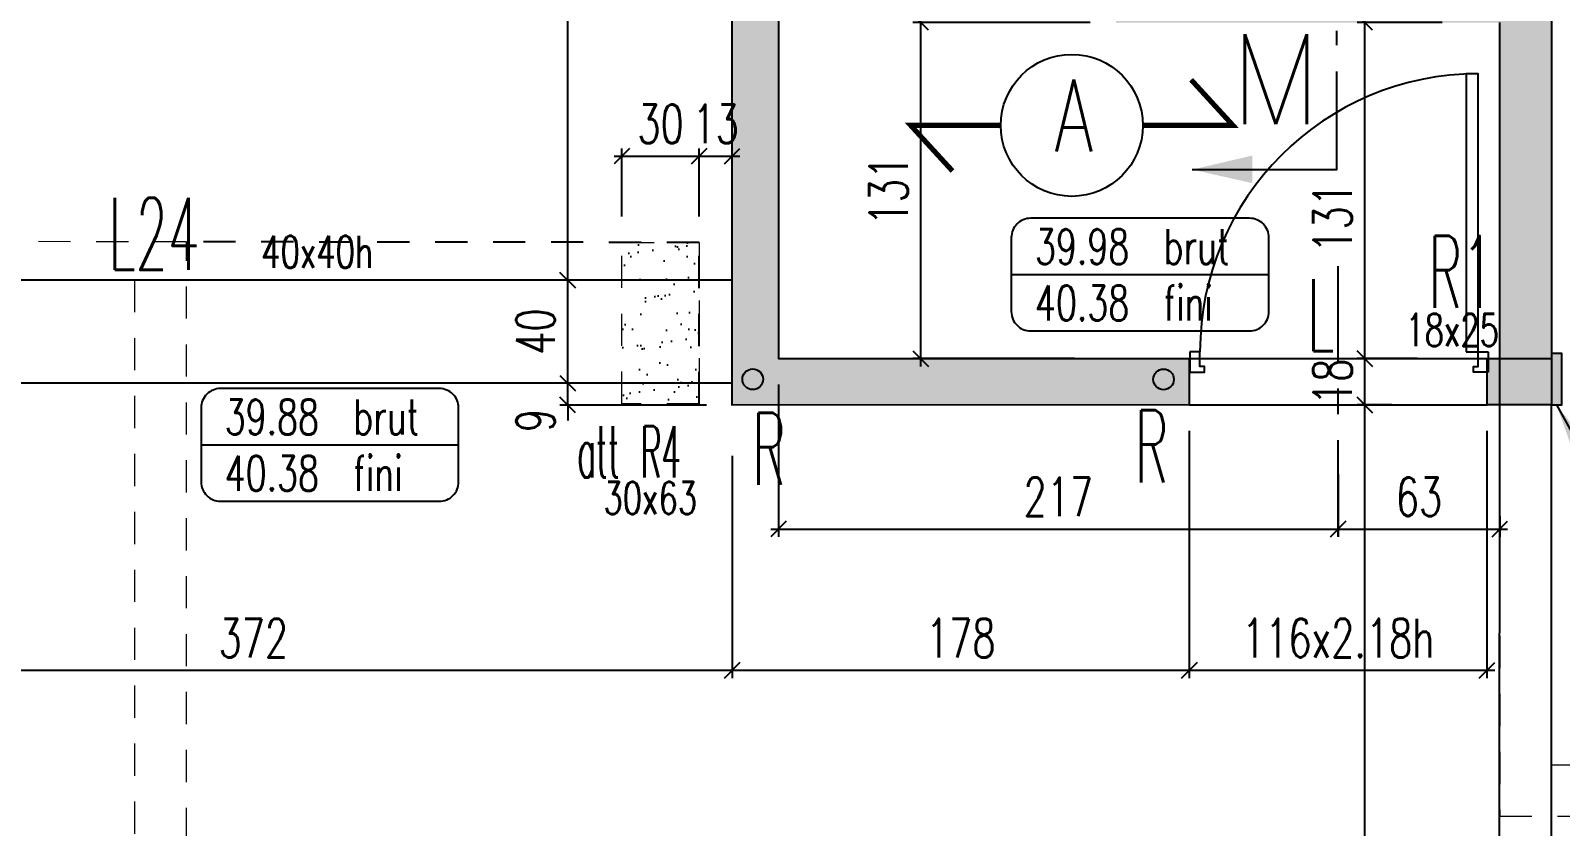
# Model space of a CAD drawing. Extents: x 308 to 437, y -199 to -146.
# Drawn here: x 398.06 to 404, y -173.26 to -170.17 of the extents above; entities that cross this region are included whole.
import ezdxf
from ezdxf.enums import TextEntityAlignment as Align

# ---------------------------------------------------------------- set-up
doc = ezdxf.new("R2010")
doc.units = 0
doc.header["$LTSCALE"] = 0.5
doc.header["$MEASUREMENT"] = 0
for name, pattern in [('AXES2', [1.125, 0.75, -0.125, 0.125, -0.125]), ('CACHE', [0.375, 0.25, -0.125]), ('DISCONTINU2', [0.375, 0.25, -0.125])]:
    doc.linetypes.add(name, pattern=pattern)
doc.layers.get('0').update_dxf_attribs({"linetype": 'CONTINUOUS'})
doc.layers.get('DEFPOINTS').update_dxf_attribs({"linetype": 'CONTINUOUS'})
for name, color, linetype in [('1_AJSA_vue2', 13, 'CONTINUOUS'), ('AXES', 6, 'AXES2'), ('COTATION', 7, 'CONTINUOUS'), ('HABILLAGE', 7, 'CONTINUOUS'), ('MURS', 3, 'CONTINUOUS'), ('PLANCHER', 7, 'CONTINUOUS'), ('POCHAGE', 254, 'CONTINUOUS'), ('POTEAUX', 1, 'CONTINUOUS'), ('POUTRES', 2, 'CONTINUOUS'), ('RAID', 1, 'CONTINUOUS'), ('RDC', 7, 'DISCONTINU2'), ('REP-COUPES', 5, 'CONTINUOUS'), ('REPERAGE', 4, 'CONTINUOUS'), ('REPERE-POUT', 4, 'CONTINUOUS'), ('REPERE-RAID', 4, 'CONTINUOUS')]:
    doc.layers.add(name, color=color, linetype=linetype)
doc.styles.add('ROMANS8', font='romans.shx', dxfattribs={"width": 0.7})
doc.styles.get("Standard").update_dxf_attribs({"font": 'txt.shx'})
doc.dimstyles.new('COT50 cm', dxfattribs={"dimtxt": 0.15, "dimasz": 0.06, "dimexe": 0.03, "dimexo": 0.1, "dimgap": 0.05, "dimtad": 1, "dimdec": 0, "dimlfac": 100, "dimzin": 0, "dimdsep": 46, "dimtxsty": 'ROMANS8', "dimblk1": 'OBLIQUE', "dimblk2": 'OBLIQUE', "dimsah": 1, "dimcen": 0.03, "dimdle": 0.03, "dimclrt": 1, "dimadec": 0, "dimazin": 0, "dimtfac": 1, "dimtdec": 0, "dimtmove": 0, "dimatfit": 3, "dimfxl": 0, "dimtolj": 1, "dimtzin": 0, "dimlwd": -1, "dimlwe": -1, "dimarcsym": 0})
pattern_1 = [(37.5, (-513.79323, 160.44126), (-0.004409535, 0.134877664), [0, -0.1064, 0, -0.119, 0, -0.11375]), (7.5, (-513.79323, 160.44126), (0.12388437, 0.197550225), [0, -0.0574, 0, -0.0959, 0, -0.03675]), (327.5, (-513.87933, 160.44126), (0.21798993, 0.000396134), [0, -0.035, 0, -0.126, 0, -0.1645]), (317.5, (-513.87933, 160.44126), (0.21042886, 0.06143729), [0, -0.0175, 0, -0.0826, 0, -0.0945])]

# ---------------------------------------------------------------- blocks, each defined once
blk = doc.blocks.new('139')
at = {"layer": 'HABILLAGE', "color": 7}
blk.add_line((-0.6648, 0), (0.6648, 0), dxfattribs=at)
at = {"layer": 'HABILLAGE'}
blk.add_lwpolyline([(-0.5648, -0.291), (0.5648, -0.291, 0.414214), (0.6648, -0.191), (0.6648, 0.191, 0.414214), (0.5648, 0.291), (-0.5648, 0.291, 0.414214), (-0.6648, 0.191), (-0.6648, -0.191, 0.414214)], format="xyb", close=True, dxfattribs=at)
at = {"layer": 'HABILLAGE', "color": 1, "width": 0.7}
for s, p in [('brut', (0.1215, 0.054)), ('fini', (0.1215, -0.237))]:
    blk.add_text(s, height=0.18, dxfattribs=at).set_placement(p)
for tag, p in [('NIVBRUT', (-0.5425, 0.054)), ('NIVFINI', (-0.5425, -0.237))]:
    blk.add_attdef(tag, p, '', height=0.18, dxfattribs=at)
blk = doc.blocks.new('_Oblique')
at = {"layer": 'COTATION', "color": 0, "lineweight": -2}
blk.add_line((-0.5, -0.5), (0.5, 0.5), dxfattribs=at)
blk = doc.blocks.new('*D1186')
at = {"layer": 'COTATION', "color": 0, "transparency": 16777216}
for p, q in [((400.1499, -171.5412), (400.1499, -171.4812)), ((400.6886, -171.5412), (400.1199, -171.5412)), ((400.1499, -171.6264), (400.1499, -171.5412)), ((400.6886, -171.6264), (400.1199, -171.6264)), ((400.1499, -171.6264), (400.1499, -171.6864))]:
    blk.add_line(p, q, dxfattribs=at)
at = {"layer": 'DEFPOINTS', "color": 0, "transparency": 16777216}
for p in [(400.1499, -171.5412), (400.7886, -171.5412), (400.7886, -171.6264)]:
    blk.add_point(p, dxfattribs=at)
at = {"layer": 'COTATION', "color": 0, "transparency": 16777216, "xscale": 0.06, "yscale": 0.06, "zscale": 0.06}
for p, rotation in [((400.1499, -171.5412), 270), ((400.1499, -171.6264), 90)]:
    blk.add_blockref('_Oblique', p, dxfattribs=dict(at, rotation=rotation))
at = {"layer": 'COTATION', "color": 1, "transparency": 16777216, "insert": (400.0249, -171.6864), "char_height": 0.15, "attachment_point": 5, "rotation": 90, "style": 'ROMANS8'}
blk.add_mtext('\\A1;9', dxfattribs=at)
blk = doc.blocks.new('*D1187')
at = {"layer": 'COTATION', "color": 0, "transparency": 16777216}
for p, q in [((400.1499, -171.1412), (400.1199, -171.1412)), ((400.1499, -171.5712), (400.1499, -171.1112)), ((400.6886, -171.5412), (400.1199, -171.5412))]:
    blk.add_line(p, q, dxfattribs=at)
at = {"layer": 'DEFPOINTS', "color": 0, "transparency": 16777216}
for p in [(400.1499, -171.1412), (400.2347, -171.1412), (400.7886, -171.5412)]:
    blk.add_point(p, dxfattribs=at)
at = {"layer": 'COTATION', "color": 0, "transparency": 16777216, "xscale": 0.06, "yscale": 0.06, "zscale": 0.06}
for p, rotation in [((400.1499, -171.1412), 90), ((400.1499, -171.5412), 270)]:
    blk.add_blockref('_Oblique', p, dxfattribs=dict(at, rotation=rotation))
at = {"layer": 'COTATION', "color": 1, "transparency": 16777216, "insert": (400.0249, -171.3412), "char_height": 0.15, "attachment_point": 5, "rotation": 90, "style": 'ROMANS8'}
blk.add_mtext('\\A1;40', dxfattribs=at)
blk = doc.blocks.new('*D1188')
at = {"layer": 'COTATION', "color": 0, "transparency": 16777216}
for p, q in [((400.1499, -171.1712), (400.1499, -167.6266)), ((400.4496, -167.6566), (400.1199, -167.6566)), ((400.1499, -171.1412), (400.1199, -171.1412))]:
    blk.add_line(p, q, dxfattribs=at)
at = {"layer": 'DEFPOINTS', "color": 0, "transparency": 16777216}
for p in [(400.1499, -167.6566), (400.5496, -167.6566), (400.2347, -171.1412)]:
    blk.add_point(p, dxfattribs=at)
at = {"layer": 'COTATION', "color": 0, "transparency": 16777216, "xscale": 0.06, "yscale": 0.06, "zscale": 0.06}
for p, rotation in [((400.1499, -167.6566), 90), ((400.1499, -171.1412), 270)]:
    blk.add_blockref('_Oblique', p, dxfattribs=dict(at, rotation=rotation))
at = {"layer": 'COTATION', "color": 1, "transparency": 16777216, "insert": (400.0249, -169.3989), "char_height": 0.15, "attachment_point": 5, "rotation": 90, "style": 'ROMANS8'}
blk.add_mtext('\\A1;348', dxfattribs=at)
blk = doc.blocks.new('*D1190')
at = {"layer": 'COTATION', "color": 0, "transparency": 16777216}
for p, q in [((401.5207, -171.4763), (401.5207, -170.111)), ((402.1793, -170.141), (401.4907, -170.141)), ((402.1175, -171.4463), (401.4907, -171.4463))]:
    blk.add_line(p, q, dxfattribs=at)
at = {"layer": 'DEFPOINTS', "color": 0, "transparency": 16777216}
for p in [(401.5207, -170.141), (402.2793, -170.141), (402.2175, -171.4463)]:
    blk.add_point(p, dxfattribs=at)
at = {"layer": 'COTATION', "color": 0, "transparency": 16777216, "xscale": 0.06, "yscale": 0.06, "zscale": 0.06}
for p, rotation in [((401.5207, -170.141), 90), ((401.5207, -171.4463), 270)]:
    blk.add_blockref('_Oblique', p, dxfattribs=dict(at, rotation=rotation))
at = {"layer": 'COTATION', "color": 1, "transparency": 16777216, "insert": (401.3957, -170.7936), "char_height": 0.15, "attachment_point": 5, "rotation": 90, "style": 'ROMANS8'}
blk.add_mtext('\\A1;131', dxfattribs=at)
blk = doc.blocks.new('*D1200')
at = {"layer": 'COTATION', "color": 0, "transparency": 16777216}
for p, q in [((403.2449, -176.9095), (403.2449, -171.5962)), ((403.3497, -171.6262), (403.2149, -171.6262)), ((403.6666, -176.8795), (403.2149, -176.8795))]:
    blk.add_line(p, q, dxfattribs=at)
at = {"layer": 'DEFPOINTS', "color": 0, "transparency": 16777216}
for p in [(403.2449, -171.6262), (403.4497, -171.6262), (403.7666, -176.8795)]:
    blk.add_point(p, dxfattribs=at)
at = {"layer": 'COTATION', "color": 0, "transparency": 16777216, "xscale": 0.06, "yscale": 0.06, "zscale": 0.06}
for p, rotation in [((403.2449, -171.6262), 90), ((403.2449, -176.8795), 270)]:
    blk.add_blockref('_Oblique', p, dxfattribs=dict(at, rotation=rotation))
at = {"layer": 'COTATION', "color": 1, "transparency": 16777216, "insert": (403.1199, -174.2528), "char_height": 0.15, "attachment_point": 5, "rotation": 90, "style": 'ROMANS8'}
blk.add_mtext('\\A1;525', dxfattribs=at)
blk = doc.blocks.new('*D1201')
at = {"layer": 'COTATION', "color": 0, "transparency": 16777216}
for p, q in [((403.2449, -171.6562), (403.2449, -171.4163)), ((403.4483, -171.4463), (403.2149, -171.4463)), ((403.3497, -171.6262), (403.2149, -171.6262))]:
    blk.add_line(p, q, dxfattribs=at)
at = {"layer": 'DEFPOINTS', "color": 0, "transparency": 16777216}
for p in [(403.2449, -171.4463), (403.5483, -171.4463), (403.4497, -171.6262)]:
    blk.add_point(p, dxfattribs=at)
at = {"layer": 'COTATION', "color": 0, "transparency": 16777216, "xscale": 0.06, "yscale": 0.06, "zscale": 0.06}
for p, rotation in [((403.2449, -171.4463), 90), ((403.2449, -171.6262), 270)]:
    blk.add_blockref('_Oblique', p, dxfattribs=dict(at, rotation=rotation))
at = {"layer": 'COTATION', "color": 1, "transparency": 16777216, "insert": (403.1199, -171.5362), "char_height": 0.15, "attachment_point": 5, "rotation": 90, "style": 'ROMANS8'}
blk.add_mtext('\\A1;18', dxfattribs=at)
blk = doc.blocks.new('*D1202')
at = {"layer": 'COTATION', "color": 0, "transparency": 16777216}
for p, q in [((403.2449, -171.4763), (403.2449, -170.111)), ((403.5455, -170.141), (403.2149, -170.141)), ((403.4483, -171.4463), (403.2149, -171.4463))]:
    blk.add_line(p, q, dxfattribs=at)
at = {"layer": 'DEFPOINTS', "color": 0, "transparency": 16777216}
for p in [(403.2449, -170.141), (403.6455, -170.141), (403.5483, -171.4463)]:
    blk.add_point(p, dxfattribs=at)
at = {"layer": 'COTATION', "color": 0, "transparency": 16777216, "xscale": 0.06, "yscale": 0.06, "zscale": 0.06}
for p, rotation in [((403.2449, -170.141), 90), ((403.2449, -171.4463), 270)]:
    blk.add_blockref('_Oblique', p, dxfattribs=dict(at, rotation=rotation))
at = {"layer": 'COTATION', "color": 1, "transparency": 16777216, "insert": (403.1199, -170.8995), "char_height": 0.15, "attachment_point": 5, "rotation": 90, "style": 'ROMANS8'}
blk.add_mtext('\\A1;131', dxfattribs=at)
blk = doc.blocks.new('*D1316')
at = {"layer": 'COTATION', "color": 0, "transparency": 16777216}
for p, q in [((400.7886, -171.8241), (400.7886, -172.6868)), ((397.0697, -172.2168), (397.0697, -172.6868)), ((397.0397, -172.6568), (400.8186, -172.6568))]:
    blk.add_line(p, q, dxfattribs=at)
at = {"layer": 'DEFPOINTS', "color": 0, "transparency": 16777216}
for p in [(400.7886, -171.7241), (397.0697, -172.1168), (400.7886, -172.6568)]:
    blk.add_point(p, dxfattribs=at)
at = {"layer": 'COTATION', "color": 0, "transparency": 16777216, "xscale": 0.06, "yscale": 0.06, "zscale": 0.06, "rotation": 180}
blk.add_blockref('_Oblique', (397.0697, -172.6568), dxfattribs=at)
at = {"layer": 'COTATION', "color": 0, "transparency": 16777216, "xscale": 0.06, "yscale": 0.06, "zscale": 0.06}
blk.add_blockref('_Oblique', (400.7886, -172.6568), dxfattribs=at)
at = {"layer": 'COTATION', "color": 1, "transparency": 16777216, "insert": (398.9291, -172.5318), "char_height": 0.15, "attachment_point": 5, "style": 'ROMANS8'}
blk.add_mtext('\\A1;372', dxfattribs=at)
blk = doc.blocks.new('*D1317')
at = {"layer": 'COTATION', "color": 0, "transparency": 16777216}
for p, q in [((402.5637, -171.7263), (402.5637, -172.6868)), ((400.7886, -172.3019), (400.7886, -172.6868)), ((400.7586, -172.6568), (402.5937, -172.6568))]:
    blk.add_line(p, q, dxfattribs=at)
at = {"layer": 'DEFPOINTS', "color": 0, "transparency": 16777216}
for p in [(402.5637, -171.6263), (400.7886, -172.2019), (402.5637, -172.6568)]:
    blk.add_point(p, dxfattribs=at)
at = {"layer": 'COTATION', "color": 0, "transparency": 16777216, "xscale": 0.06, "yscale": 0.06, "zscale": 0.06, "rotation": 180}
blk.add_blockref('_Oblique', (400.7886, -172.6568), dxfattribs=at)
at = {"layer": 'COTATION', "color": 0, "transparency": 16777216, "xscale": 0.06, "yscale": 0.06, "zscale": 0.06}
blk.add_blockref('_Oblique', (402.5637, -172.6568), dxfattribs=at)
at = {"layer": 'COTATION', "color": 1, "transparency": 16777216, "insert": (401.6761, -172.5318), "char_height": 0.15, "attachment_point": 5, "style": 'ROMANS8'}
blk.add_mtext('\\A1;178', dxfattribs=at)
blk = doc.blocks.new('*D1318')
at = {"layer": 'COTATION', "color": 0, "transparency": 16777216}
for p, q in [((402.5637, -171.7263), (402.5637, -172.6868)), ((403.7196, -171.7263), (403.7196, -172.6868)), ((402.5337, -172.6568), (403.7496, -172.6568))]:
    blk.add_line(p, q, dxfattribs=at)
at = {"layer": 'DEFPOINTS', "color": 0, "transparency": 16777216}
for p in [(402.5637, -171.6263), (403.7196, -171.6263), (403.7196, -172.6568)]:
    blk.add_point(p, dxfattribs=at)
at = {"layer": 'COTATION', "color": 0, "transparency": 16777216, "xscale": 0.06, "yscale": 0.06, "zscale": 0.06, "rotation": 180}
blk.add_blockref('_Oblique', (402.5637, -172.6568), dxfattribs=at)
at = {"layer": 'COTATION', "color": 0, "transparency": 16777216, "xscale": 0.06, "yscale": 0.06, "zscale": 0.06}
blk.add_blockref('_Oblique', (403.7196, -172.6568), dxfattribs=at)
at = {"layer": 'COTATION', "color": 1, "transparency": 16777216, "insert": (403.1416, -172.5318), "char_height": 0.15, "attachment_point": 5, "style": 'ROMANS8'}
blk.add_mtext('\\A1;116x2.18h', dxfattribs=at)
blk = doc.blocks.new('*D1575')
at = {"layer": 'COTATION', "color": 0, "transparency": 16777216}
for p, q in [((400.3305, -170.6596), (400.6905, -170.6596)), ((400.3605, -170.8948), (400.3605, -170.6296)), ((400.6605, -170.8948), (400.6605, -170.6296))]:
    blk.add_line(p, q, dxfattribs=at)
at = {"layer": 'DEFPOINTS', "color": 0, "transparency": 16777216}
for p in [(400.6605, -170.6596), (400.3605, -170.9948), (400.6605, -170.9948)]:
    blk.add_point(p, dxfattribs=at)
at = {"layer": 'COTATION', "color": 0, "transparency": 16777216, "xscale": 0.06, "yscale": 0.06, "zscale": 0.06, "rotation": 180}
blk.add_blockref('_Oblique', (400.3605, -170.6596), dxfattribs=at)
at = {"layer": 'COTATION', "color": 0, "transparency": 16777216, "xscale": 0.06, "yscale": 0.06, "zscale": 0.06}
blk.add_blockref('_Oblique', (400.6605, -170.6596), dxfattribs=at)
at = {"layer": 'COTATION', "color": 1, "transparency": 16777216, "insert": (400.5105, -170.5346), "char_height": 0.15, "attachment_point": 5, "style": 'ROMANS8'}
blk.add_mtext('\\A1;30', dxfattribs=at)
blk = doc.blocks.new('*D1576')
at = {"layer": 'COTATION', "color": 0, "transparency": 16777216}
for p, q in [((400.6305, -170.6596), (400.8186, -170.6596)), ((400.6605, -170.8948), (400.6605, -170.6296)), ((400.7886, -170.8089), (400.7886, -170.6296))]:
    blk.add_line(p, q, dxfattribs=at)
at = {"layer": 'DEFPOINTS', "color": 0, "transparency": 16777216}
for p in [(400.7886, -170.6596), (400.7886, -170.9089), (400.6605, -170.9948)]:
    blk.add_point(p, dxfattribs=at)
at = {"layer": 'COTATION', "color": 0, "transparency": 16777216, "xscale": 0.06, "yscale": 0.06, "zscale": 0.06, "rotation": 180}
blk.add_blockref('_Oblique', (400.6605, -170.6596), dxfattribs=at)
at = {"layer": 'COTATION', "color": 0, "transparency": 16777216, "xscale": 0.06, "yscale": 0.06, "zscale": 0.06}
blk.add_blockref('_Oblique', (400.7886, -170.6596), dxfattribs=at)
at = {"layer": 'COTATION', "color": 1, "transparency": 16777216, "insert": (400.7246, -170.5346), "char_height": 0.15, "attachment_point": 5, "style": 'ROMANS8'}
blk.add_mtext('\\A1;13', dxfattribs=at)
blk = doc.blocks.new('A$C6B096A38')
at = {"layer": 'POCHAGE'}
h = blk.add_hatch(dxfattribs=at)
h.set_pattern_fill('AR-SAND', color=0, scale=0.07)
h.set_pattern_definition(pattern_1)
h.paths.add_polyline_path([(43.5138, -7.1593), (42.1366, -7.1593), (42.1366, -4.6), (44.7104, -4.6), (44.7104, -9.075), (44.8905, -9.075), (44.8905, -4.6), (50.7938, -4.6), (50.7938, -9.28), (50.9738, -9.28), (50.9738, -4.6), (54.6925, -4.6), (54.6924, -7.3053), (54.8725, -7.3053), (54.8725, -4.62), (57.6737, -4.62), (57.6737, -11.185), (57.8734, -11.185), (57.8738, -4.42), (38.3569, -4.42), (38.3569, -4.6), (41.9566, -4.6), (41.9566, -7.5093), (42.1366, -7.5093), (42.1366, -7.3393), (43.3338, -7.3393), (43.3338, -9.075), (43.5138, -9.075)])
h = blk.add_hatch(dxfattribs=at)
h.set_pattern_fill('AR-SAND', color=0, scale=0.07)
h.set_pattern_definition(pattern_1)
h.paths.add_polyline_path([(54.5647, -10.5536), (54.2647, -10.5536), (54.2642, -11.1804), (54.5642, -11.1804)])
at = {"layer": 'RDC', "linetype": 'CACHE', "lineweight": 15}
for points in [[(57.8734, -11.185), (57.6737, -11.185), (57.6737, -4.62), (54.8725, -4.62), (54.8725, -7.3053), (54.6924, -7.3053), (54.6925, -4.6), (50.9738, -4.6)], [(38.3569, -4.42), (57.8738, -4.42), (57.8734, -11.185)]]:
    blk.add_lwpolyline(points, dxfattribs=at)
blk.add_lwpolyline([(54.5642, -11.1804), (54.2642, -11.1804), (54.2647, -10.5536), (54.5647, -10.5536)], close=True, dxfattribs=at)
blk = doc.blocks.new('A$C107C5660')
for p, q in [((0, 0), (0, 0.07)), ((1.0196, 0), (1.0196, 0.07))]:
    blk.add_line(p, q)
for points in [[(0, 0.07), (0.0175, 0.07), (0.0175, 0.07), (0.05, 0.07), (0.05, 0.05), (0.035, 0.05), (0.035, 0), (0.025, 0), (0.025, 0), (0, 0)], [(1.0196, 0.07), (0.9871, 0.07), (0.9871, 0.07), (0.9696, 0.07), (0.9696, 0.05), (0.9846, 0.05), (0.9846, 0), (0.9946, 0), (0.9946, 0), (1.0196, 0)]]:
    blk.add_lwpolyline(points)
blk.add_lwpolyline([(0.075, 0), (0.035, 0), (0.035, -0.9496), (0.075, -0.9496)], close=True)
blk.add_arc((0.035, 0), 0.9496, 269.999, 359.999)
blk = doc.blocks.new('*D1820')
at = {"layer": 'COTATION', "color": 0, "transparency": 16777216}
for p, q in [((400.9687, -171.5463), (400.9687, -172.138)), ((403.1417, -171.8945), (403.1417, -172.138)), ((400.9387, -172.108), (403.1717, -172.108))]:
    blk.add_line(p, q, dxfattribs=at)
at = {"layer": 'DEFPOINTS', "color": 0, "transparency": 16777216}
for p in [(400.9687, -171.4463), (403.1417, -171.7945), (403.1417, -172.108)]:
    blk.add_point(p, dxfattribs=at)
at = {"layer": 'COTATION', "color": 0, "transparency": 16777216, "xscale": 0.06, "yscale": 0.06, "zscale": 0.06, "rotation": 180}
blk.add_blockref('_Oblique', (400.9687, -172.108), dxfattribs=at)
at = {"layer": 'COTATION', "color": 0, "transparency": 16777216, "xscale": 0.06, "yscale": 0.06, "zscale": 0.06}
blk.add_blockref('_Oblique', (403.1417, -172.108), dxfattribs=at)
at = {"layer": 'COTATION', "color": 1, "transparency": 16777216, "insert": (402.0552, -171.983), "char_height": 0.15, "attachment_point": 5, "style": 'ROMANS8'}
blk.add_mtext('\\A1;217', dxfattribs=at)
blk = doc.blocks.new('*D1821')
at = {"layer": 'COTATION', "color": 0, "transparency": 16777216}
for p, q in [((403.1417, -171.8945), (403.1417, -172.138)), ((403.7695, -172.0579), (403.7695, -172.138)), ((403.1117, -172.108), (403.7995, -172.108))]:
    blk.add_line(p, q, dxfattribs=at)
at = {"layer": 'DEFPOINTS', "color": 0, "transparency": 16777216}
for p in [(403.1417, -171.7945), (403.7695, -171.9579), (403.7695, -172.108)]:
    blk.add_point(p, dxfattribs=at)
at = {"layer": 'COTATION', "color": 0, "transparency": 16777216, "xscale": 0.06, "yscale": 0.06, "zscale": 0.06, "rotation": 180}
blk.add_blockref('_Oblique', (403.1417, -172.108), dxfattribs=at)
at = {"layer": 'COTATION', "color": 0, "transparency": 16777216, "xscale": 0.06, "yscale": 0.06, "zscale": 0.06}
blk.add_blockref('_Oblique', (403.7695, -172.108), dxfattribs=at)
at = {"layer": 'COTATION', "color": 1, "transparency": 16777216, "insert": (403.4556, -171.983), "char_height": 0.15, "attachment_point": 5, "style": 'ROMANS8'}
blk.add_mtext('\\A1;63', dxfattribs=at)

msp = doc.modelspace()

# ---------------------------------------------------------------- hatches: boundary and pattern name
at = {"layer": 'POCHAGE'}
h = msp.add_hatch(color=256, dxfattribs=at)
h.dxf.hatch_style = 1
edge = h.paths.add_edge_path(flags=16)
edge.add_arc((396.9697, -164.9585), 0.04, 0, 360)
edge = h.paths.add_edge_path(flags=16)
edge.add_arc((400.8684, -164.9598), 0.04, 0, 360)
edge = h.paths.add_edge_path(flags=16)
edge.add_arc((400.8684, -167.5416), 0.04, 0, 360)
edge = h.paths.add_edge_path(flags=16)
edge.add_arc((402.3696, -166.5416), 0.04, 0, 360)
edge = h.paths.add_edge_path(flags=16)
edge.add_arc((402.3667, -167.5416), 0.04, 0, 360)
edge = h.paths.add_edge_path(flags=16)
edge.add_arc((403.8697, -164.9598), 0.04, 0, 360)
edge = h.paths.add_edge_path(flags=16)
edge.add_arc((402.3663, -168.586), 0.04, 0, 360)
edge = h.paths.add_edge_path(flags=16)
edge.add_arc((400.8684, -171.5263), 0.04, 0, 360)
edge = h.paths.add_edge_path(flags=16)
edge.add_arc((402.4647, -171.5268), 0.04, 0, 360)
edge = h.paths.add_edge_path(flags=16)
edge.add_arc((390.8965, -164.9575), 0.04, 0, 360)
edge = h.paths.add_edge_path(flags=16)
edge.add_arc((403.8897, -171.5263), 0.04, 0, 360)
edge = h.paths.add_edge_path(flags=16)
edge.add_arc((388.1428, -164.957), 0.04, 0, 360)
edge = h.paths.add_edge_path(flags=16)
edge.add_arc((382.0807, -164.9559), 0.04, 0, 360)
edge = h.paths.add_edge_path(flags=16)
edge.add_arc((382.0811, -162.7541), 0.04, 0, 360)
h.paths.add_polyline_path([(400.9684, -167.4516), (400.9687, -167.4516), (400.9687, -165.0612), (400.9687, -165.0613), (403.7696, -165.0613), (403.7696, -169.9609), (402.4592, -169.9609), (402.4592, -169.8409), (402.2793, -169.8409), (402.2793, -170.141), (403.7696, -170.141), (403.7696, -171.6263), (403.969, -171.6263), (403.969, -171.621), (403.9699, -164.8613), (382.173, -164.8613), (382.1728, -162.6513), (375.273, -162.6513), (375.273, -162.8513), (381.973, -162.8513), (381.9728, -169.9414), (382.1728, -169.9413), (382.173, -165.0613), (388.0528, -165.0613), (388.0528, -169.9412), (388.2328, -169.9412), (388.2328, -165.0613), (390.8066, -165.0613), (390.8065, -169.9412), (390.9866, -169.9412), (390.9866, -165.0613), (396.8899, -165.0613), (396.8899, -170.9414), (397.0699, -170.9414), (397.0699, -165.0613), (400.7886, -165.0614), (400.7886, -171.6264), (402.5637, -171.6263), (402.5637, -171.4463), (400.9687, -171.4463), (400.9687, -167.6316), (400.9684, -167.6316)])
h.paths.add_polyline_path([(402.2763, -167.4516), (402.2763, -167.6317), (402.2767, -167.6317), (402.2766, -168.685), (402.4566, -168.685), (402.4566, -166.4416), (402.2767, -166.4416), (402.2767, -167.4516)])
msp.add_hatch(color=251, dxfattribs=at).paths.add_polyline_path([(403.9696, -171.6263), (404.0096, -171.6263), (404.0096, -171.4263), (403.9696, -171.4263)])
at = {"layer": 'POTEAUX'}
h = msp.add_hatch(color=256, dxfattribs=at)
h.dxf.hatch_style = 1
h.paths.add_polyline_path([(403.7197, -171.4463), (403.9696, -171.4463), (403.9696, -171.6263), (403.7197, -171.6263)])
at = {"layer": 'RAID'}
for points in [[(400.8284, -171.5263, -1), (400.9084, -171.5263, -1)], [(402.4637, -171.5668, -1), (402.4637, -171.4868, -1)]]:
    msp.add_hatch(color=256, dxfattribs=at).paths.add_polyline_path(points)

# ---------------------------------------------------------------- linework, layer by layer
at = {"layer": '1_AJSA_vue2', "linetype": 'CACHE'}
msp.add_lwpolyline([(400.6601, -171.6222), (400.6602, -170.9951), (398.6693, -170.9926)], dxfattribs=at)
at = {"layer": 'AXES', "color": 1}
msp.add_line((403.1417, -172.1375), (403.1417, -171.082), dxfattribs=at)
at = {"layer": 'COTATION', "color": 251}
msp.add_lwpolyline([(403.9696, -171.6263), (404.0096, -171.6263), (404.0096, -171.4263), (403.9696, -171.4263)], close=True, dxfattribs=at)
at = {"layer": 'MURS'}
for points in [[(403.9699, -164.8613), (403.9696, -171.6263), (403.7696, -171.6263), (403.7696, -170.141)], [(400.9687, -167.6316), (400.9687, -171.4463), (402.5637, -171.4463), (402.5637, -171.6263), (400.7886, -171.6264), (400.7886, -165.0614)]]:
    msp.add_lwpolyline(points, dxfattribs=at)
at = {"layer": 'PLANCHER', "color": 1, "const_width": 0.02}
for points in [[(402.3831, -170.5403), (402.7331, -170.5403), (402.5708, -170.3631)], [(401.8317, -170.5403), (401.4818, -170.5403), (401.644, -170.7175)]]:
    msp.add_lwpolyline(points, dxfattribs=at)
at = {"layer": 'PLANCHER', "color": 1}
msp.add_circle((402.1074, -170.5403), 0.2757, dxfattribs=at)
at = {"layer": 'POTEAUX'}
msp.add_lwpolyline([(403.7197, -171.4463), (403.9696, -171.4463), (403.9696, -171.6263), (403.7197, -171.6263)], close=True, dxfattribs=at)
at = {"layer": 'POUTRES'}
for p, q in [((400.7886, -171.1412), (397.0699, -171.1412)), ((402.5637, -171.4463), (403.7197, -171.4463)), ((400.7886, -171.5412), (397.0699, -171.5412)), ((402.5637, -171.6263), (403.7197, -171.6261)), ((403.7666, -176.8795), (403.7697, -171.6262)), ((403.9697, -176.8795), (403.9696, -171.6263))]:
    msp.add_line(p, q, dxfattribs=at)
at = {"layer": 'RAID'}
for centre in [(400.8684, -171.5263), (402.4637, -171.5268)]:
    msp.add_circle(centre, 0.04, dxfattribs=at)
at = {"layer": 'RDC', "linetype": 'CACHE', "lineweight": 15}
msp.add_lwpolyline([(395.072, -188.7211, 0.001091), (398.216, -188.8552), (403.9665, -188.8574), (403.9663, -182.0855), (398.6696, -182.091), (398.6693, -170.9926), (397.1402, -170.9906)], format="xyb", dxfattribs=at)
for points in [[(403.7664, -186.269), (403.7663, -182.2858), (398.4696, -182.2913), (398.4693, -171.143), (397.0696, -171.1373)], [(403.769, -171.6234), (403.769, -173.2234), (409.3091, -173.2234), (409.3095, -182.089), (405.5713, -182.0884)], [(403.969, -171.6234), (403.969, -173.0234), (409.509, -173.0234), (409.509, -182.0891)]]:
    msp.add_lwpolyline(points, dxfattribs=at)
at = {"layer": 'REP-COUPES'}
msp.add_line((403.1361, -170.2289), (403.1361, -170.1733), dxfattribs=at)
msp.add_lwpolyline([(402.5748, -170.7121), (403.1361, -170.7121), (403.1361, -170.3305)], dxfattribs=at)
msp.add_solid([(402.8086, -170.6574), (402.5748, -170.7121), (402.8086, -170.7647)], dxfattribs=at)

# ---------------------------------------------------------------- block references
at = {"color": 1, "xscale": 1.137, "yscale": 1.137, "zscale": 1.137, "rotation": 180.0000613008057}
msp.add_blockref('A$C107C5660', (403.7246, -171.4195), dxfattribs=at)
at = {"layer": 'HABILLAGE', "color": 1, "xscale": 0.7521624, "yscale": 0.7521624, "zscale": 0.7521624}
for p, values in [((402.3726, -171.1199), {'NIVBRUT': '39.98', 'NIVFINI': '40.38'}), ((399.2263, -171.7813), {'NIVBRUT': '39.88', 'NIVFINI': '40.38'})]:
    msp.add_blockref('139', p, dxfattribs=at).add_auto_attribs(values)
at = {"layer": 'RDC'}
msp.add_blockref('A$C6B096A38', (346.0959, -160.4413), dxfattribs=at)

# ---------------------------------------------------------------- texts
at = {"layer": 'PLANCHER', "color": 1, "width": 0.7}
msp.add_text('A', height=0.28, dxfattribs=at).set_placement((402.1152, -170.5015), align=Align.MIDDLE)
at = {"layer": 'REP-COUPES', "style": 'ROMANS8'}
msp.add_text('M', height=0.35, dxfattribs=at).set_placement((402.7197, -170.5356))
at = {"layer": 'REPERAGE', "color": 1, "style": 'ROMANS8', "width": 0.7}
msp.add_text(' 40x40h', height=0.125, dxfattribs=at).set_placement((398.8999, -171.0942))
at = {"layer": 'REPERE-POUT', "width": 0.519}
for s, p in [('L24', (398.3663, -171.1019)), ('L', (403.0214, -171.4173))]:
    msp.add_text(s, height=0.28, dxfattribs=at).set_placement(p)
at = {"layer": 'REPERE-RAID', "color": 4}
for s, height, width, p in [('R1', 0.28, 0.519, (403.4916, -171.2494)), ('R', 0.28, 0.519, (400.8657, -171.9368)), ('R', 0.28, 0.519, (402.3516, -171.9269)), ('att R4', 0.2, 0.45, (400.1864, -171.9082))]:
    msp.add_text(s, height=height, dxfattribs=dict(at, width=width)).set_placement(p)
at = {"layer": 'REPERE-RAID', "color": 1, "style": 'ROMANS8', "width": 0.7}
for s, p in [('18x25', (403.4027, -171.3972)), ('30x63', (400.2888, -172.05))]:
    msp.add_text(s, height=0.125, dxfattribs=at).set_placement(p)

# ---------------------------------------------------------------- dimensions: what is measured, and where the dimension line sits
at = {"layer": 'COTATION'}
for base, p1, p2, picture, middle in [((400.1499, -167.6566), (400.2347, -171.1412), (400.5496, -167.6566), '*D1188', (400.0249, -169.3989)), ((400.1499, -171.1412), (400.7886, -171.5412), (400.2347, -171.1412), '*D1187', (400.0249, -171.3412)), ((403.2449, -171.6262), (403.7666, -176.8795), (403.4497, -171.6262), '*D1200', (403.1199, -174.2528))]:
    dim = msp.add_linear_dim(base=base, p1=p1, p2=p2, angle=90, dimstyle='COT50 cm', override={"dimtmove": 1}, dxfattribs=at)
    dim.commit()
    dim.dimension.update_dxf_attribs({"geometry": picture, "text_midpoint": middle})
dim = msp.add_linear_dim(base=(401.5207, -170.141), p1=(402.2175, -171.4463), p2=(402.2793, -170.141), angle=90, dimstyle='COT50 cm', dxfattribs=at)
dim.commit()
dim.dimension.update_dxf_attribs({"geometry": '*D1190', "text_midpoint": (401.3957, -170.7936)})
for base, p1, p2, picture, middle in [((403.2449, -170.141), (403.5483, -171.4463), (403.6455, -170.141), '*D1202', (403.2449, -170.8995)), ((403.2449, -171.4463), (403.4497, -171.6262), (403.5483, -171.4463), '*D1201', (403.2449, -171.5362)), ((400.1499, -171.5412), (400.7886, -171.6264), (400.7886, -171.5412), '*D1186', (400.1499, -171.6864))]:
    dim = msp.add_linear_dim(base=base, p1=p1, p2=p2, angle=90, dimstyle='COT50 cm', override={"dimtmove": 1}, dxfattribs=at)
    dim.commit()
    dim.dimension.update_dxf_attribs({"geometry": picture, "text_midpoint": middle, "dimtype": 160})
for base, p1, p2, picture, middle in [((400.6605, -170.6596), (400.3605, -170.9948), (400.6605, -170.9948), '*D1575', (400.5105, -170.5346)), ((403.1417, -172.108), (400.9687, -171.4463), (403.1417, -171.7945), '*D1820', (402.0552, -171.983)), ((402.5637, -172.6568), (400.7886, -172.2019), (402.5637, -171.6263), '*D1317', (401.6761, -172.5318)), ((400.7886, -172.6568), (397.0696, -172.1168), (400.7886, -171.7241), '*D1316', (398.9291, -172.5318)), ((403.7695, -172.108), (403.1417, -171.7945), (403.7695, -171.9579), '*D1821', (403.4556, -171.983))]:
    dim = msp.add_linear_dim(base=base, p1=p1, p2=p2, dimstyle='COT50 cm', override={"dimtmove": 1}, dxfattribs=at)
    dim.commit()
    dim.dimension.update_dxf_attribs({"geometry": picture, "text_midpoint": middle})
dim = msp.add_linear_dim(base=(400.7886, -170.6596), p1=(400.6605, -170.9948), p2=(400.7886, -170.9089), dimstyle='COT50 cm', override={"dimtmove": 1}, dxfattribs=at)
dim.commit()
dim.dimension.update_dxf_attribs({"geometry": '*D1576', "text_midpoint": (400.7246, -170.6596), "dimtype": 160})
dim = msp.add_linear_dim(base=(403.7196, -172.6568), p1=(402.5637, -171.6263), p2=(403.7196, -171.6263), text='<>x2.18h', dimstyle='COT50 cm', override={"dimtmove": 1}, dxfattribs=at)
dim.commit()
dim.dimension.update_dxf_attribs({"geometry": '*D1318', "text_midpoint": (403.1416, -172.6568), "dimtype": 160})

# ---------------------------------------------------------------- leaders
msp.add_leader([(403.9896, -171.6263), (404.4287, -172.4188), (406.0008, -172.4188)], dimstyle='COT50 cm', override={"dimasz": 0.2, "dimtad": 0, "dimfxl": 0.5, "dimfxlon": 1}, dxfattribs=at)

doc.saveas('drawing.dxf')
